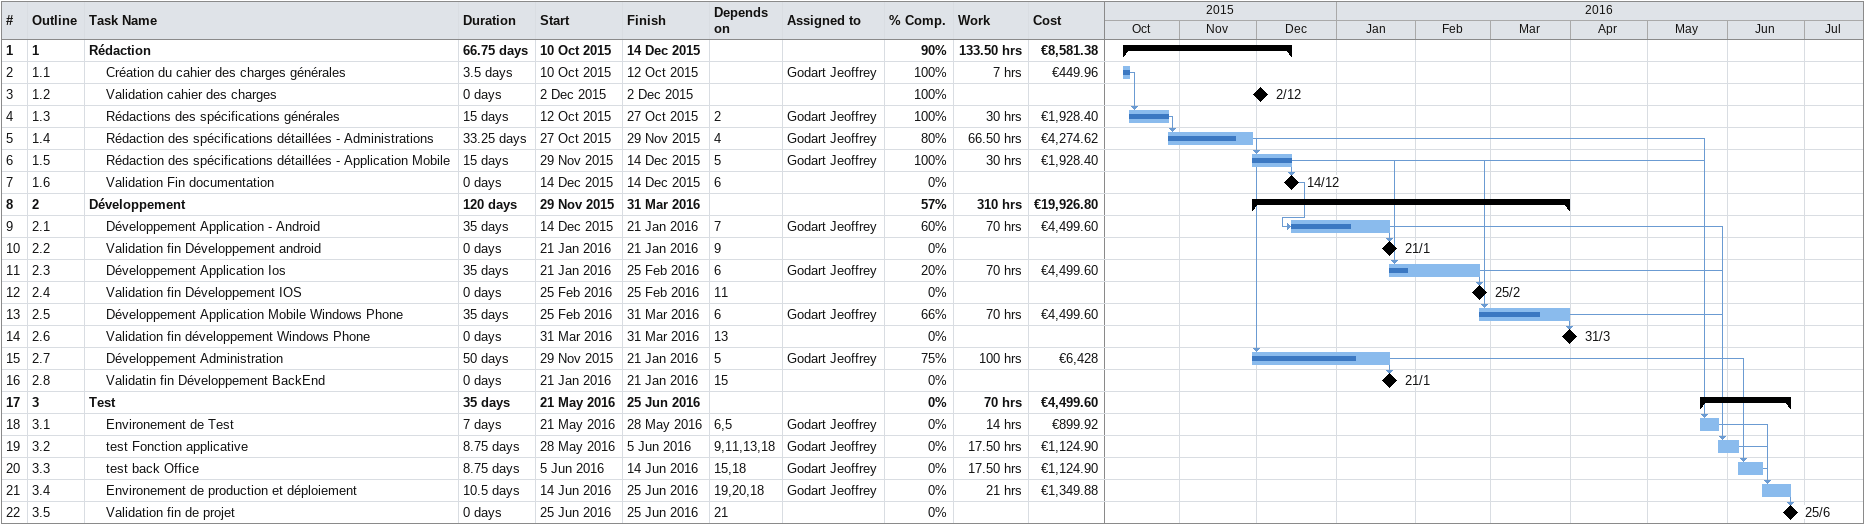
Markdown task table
| ID | WBS | Task | Duration | Start | Finish | Predecessors | Resources | % complete | Work (h) | Cost (€) |
|---|---|---|---|---|---|---|---|---|---|---|
| 1 | 1 | **Rédaction** | 66.75d | 2015-10-10 | 2015-12-14 |  |  | 90 | 133.50 | 8581.38 |
| 2 | 1.1 | Création du cahier des charges générales | 3.5d | 2015-10-10 | 2015-10-12 |  | Godart Jeoffrey | 100 | 7 | 449.96 |
| 3 | 1.2 | Validation cahier des charges | 0d | 2015-12-02 | 2015-12-02 |  |  | 100 |  |  |
| 4 | 1.3 | Rédactions des spécifications générales | 15d | 2015-10-12 | 2015-10-27 | 2 | Godart Jeoffrey | 100 | 30 | 1928.40 |
| 5 | 1.4 | Rédaction des spécifications détaillées - Administrations | 33.25d | 2015-10-27 | 2015-11-29 | 4 | Godart Jeoffrey | 80 | 66.50 | 4274.62 |
| 6 | 1.5 | Rédaction des spécifications détaillées - Application Mobile | 15d | 2015-11-29 | 2015-12-14 | 5 | Godart Jeoffrey | 100 | 30 | 1928.40 |
| 7 | 1.6 | Validation Fin documentation | 0d | 2015-12-14 | 2015-12-14 | 6 |  | 0 |  |  |
| 8 | 2 | **Développement** | 120d | 2015-11-29 | 2016-03-31 |  |  | 57 | 310 | 19926.80 |
| 9 | 2.1 | Développement Application - Android | 35d | 2015-12-14 | 2016-01-21 | 7 | Godart Jeoffrey | 60 | 70 | 4499.60 |
| 10 | 2.2 | Validation fin Développement android | 0d | 2016-01-21 | 2016-01-21 | 9 |  | 0 |  |  |
| 11 | 2.3 | Développement Application Ios | 35d | 2016-01-21 | 2016-02-25 | 6 | Godart Jeoffrey | 20 | 70 | 4499.60 |
| 12 | 2.4 | Validation fin Développement IOS | 0d | 2016-02-25 | 2016-02-25 | 11 |  | 0 |  |  |
| 13 | 2.5 | Développement Application Mobile Windows Phone | 35d | 2016-02-25 | 2016-03-31 | 6 | Godart Jeoffrey | 66 | 70 | 4499.60 |
| 14 | 2.6 | Validation fin développement Windows Phone | 0d | 2016-03-31 | 2016-03-31 | 13 |  | 0 |  |  |
| 15 | 2.7 | Développement Administration | 50d | 2015-11-29 | 2016-01-21 | 5 | Godart Jeoffrey | 75 | 100 | 6428 |
| 16 | 2.8 | Validatin fin Développement BackEnd | 0d | 2016-01-21 | 2016-01-21 | 15 |  | 0 |  |  |
| 17 | 3 | **Test** | 35d | 2016-05-21 | 2016-06-25 |  |  | 0 | 70 | 4499.60 |
| 18 | 3.1 | Environement de Test | 7d | 2016-05-21 | 2016-05-28 | 6, 5 | Godart Jeoffrey | 0 | 14 | 899.92 |
| 19 | 3.2 | test Fonction applicative | 8.75d | 2016-05-28 | 2016-06-05 | 9, 11, 13, 18 | Godart Jeoffrey | 0 | 17.50 | 1124.90 |
| 20 | 3.3 | test back Office | 8.75d | 2016-06-05 | 2016-06-14 | 15, 18 | Godart Jeoffrey | 0 | 17.50 | 1124.90 |
| 21 | 3.4 | Environement de production et déploiement | 10.5d | 2016-06-14 | 2016-06-25 | 19, 20, 18 | Godart Jeoffrey | 0 | 21 | 1349.88 |
| 22 | 3.5 | Validation fin de projet | 0d | 2016-06-25 | 2016-06-25 | 21 |  | 0 |  |  |
